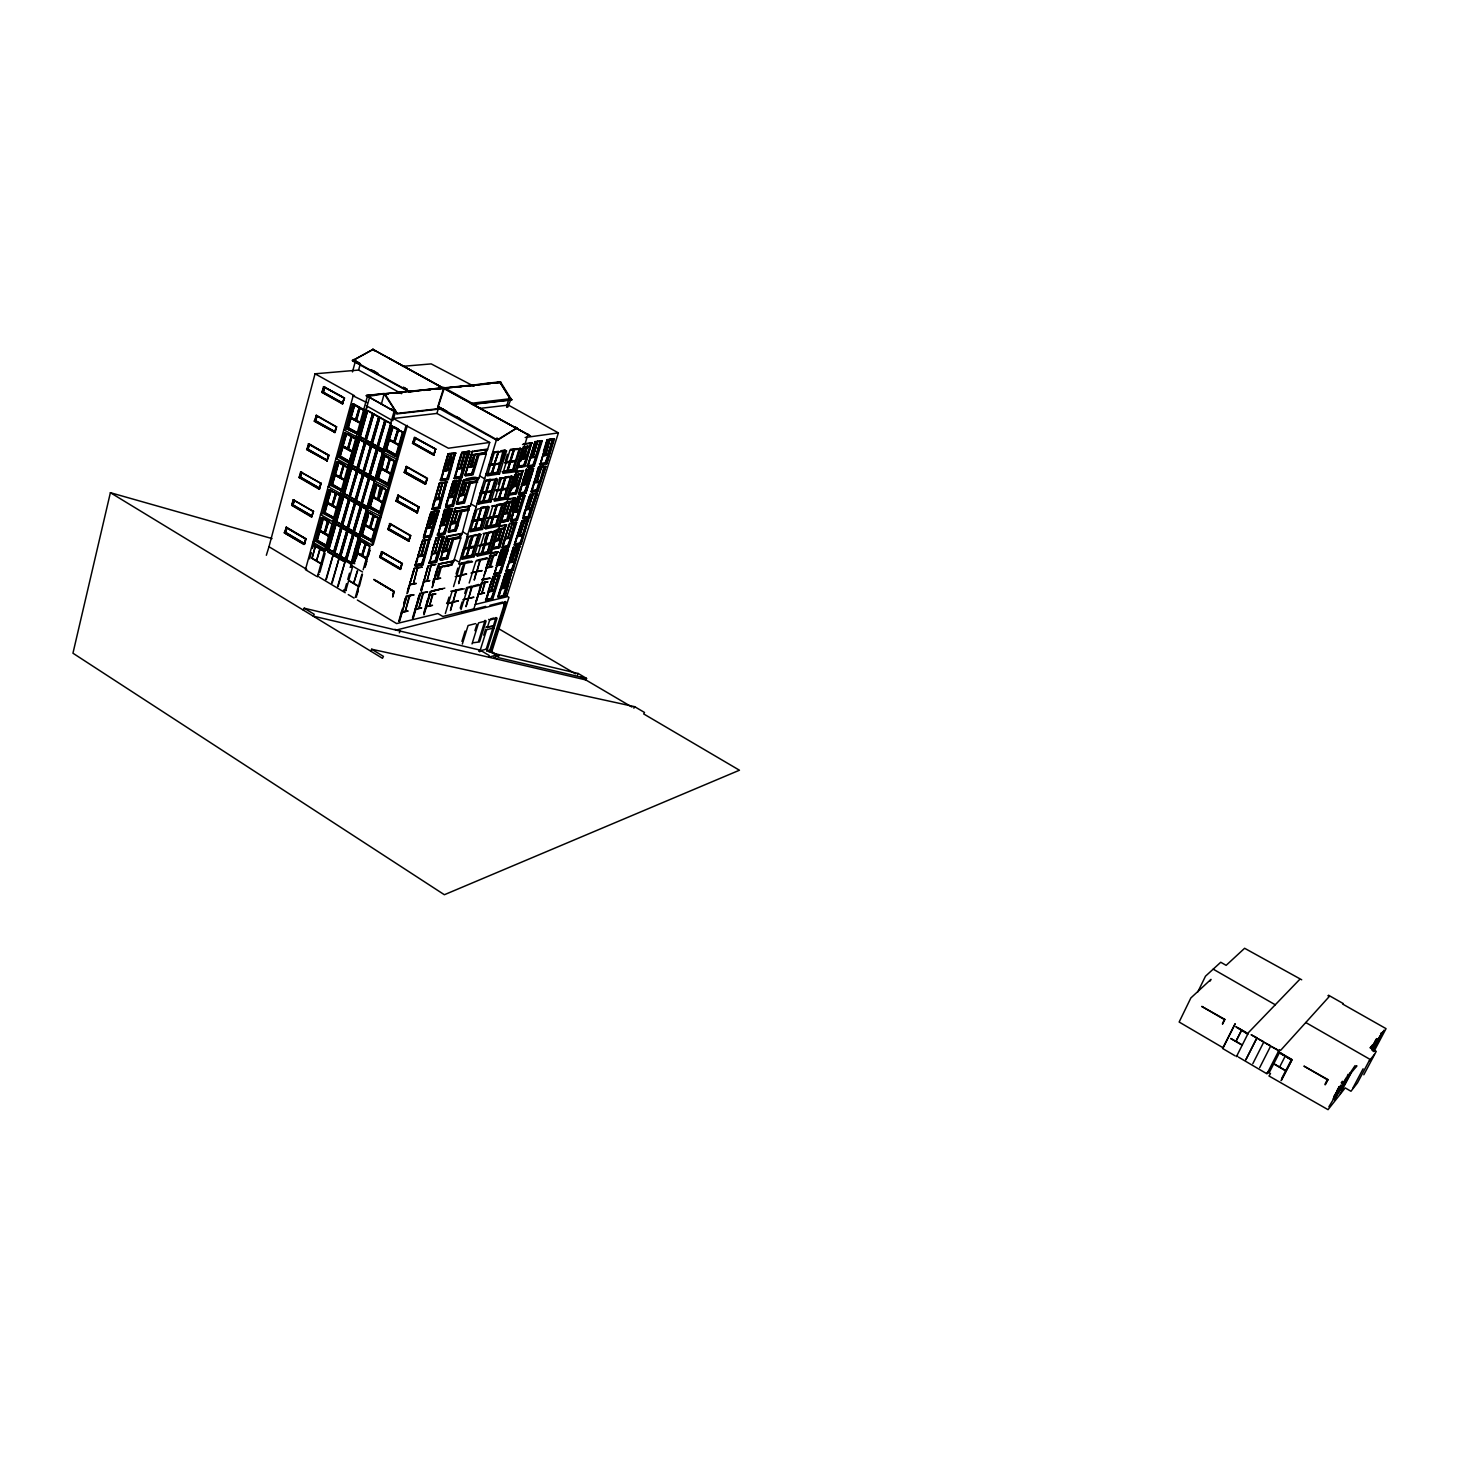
<?xml version="1.0" encoding="UTF-8"?>
<svg xmlns="http://www.w3.org/2000/svg" width="1459" height="1459" viewBox="0 0 1459 1459"><rect width="100%" height="100%" fill="white"/><g stroke="black" fill="none" stroke-linecap="round" stroke-linejoin="round"><path stroke-width="1.5" d="M352.421 360.72L372.993 349.449L352.421 360.72L407.791 391.194M353.735 360.026L355.449 360.975L352.476 371.917M374.489 350.817L372.774 349.339L530.62 436.059L372.793 349.339L374.708 350.397M517.051 428.107L515.301 427.14L516.869 427.998L498.467 439.141L496.917 438.284L459.348 562.299L454.296 559.381M437.572 407.608L497.172 440.436L498.467 439.141L496.917 438.284M497.172 440.436L498.467 439.141M516.869 427.998L498.431 439.67L496.881 438.812L498.431 439.67M272.049 538.59L110.392 492.686L72.95 653.213L444.375 894.732L739.439 770.224L643.711 713.943L644.477 712.448L634.665 706.685L371.662 649.237L370.714 651.133M266.34 555.277L268.985 546.742L306.755 569.393M268.985 546.742L315.053 373.796L358.604 370.075L401.553 393.711M284.286 532.809L286.42 527.21L306.062 538.845L303.91 544.481L284.286 532.809L304.548 544.353L305.569 540.523M313.101 512.966L311.424 516.942L291.672 505.343L293.168 499.78L313.521 511.379M319.01 489.112L321.199 483.385L319.01 489.112L299.131 477.567L300.627 471.95L321.126 483.513L300.627 471.95M306.664 449.5L327.345 460.898L306.664 449.5L308.852 443.737L328.895 455.208L327.856 459.001M314.287 421.14L335.096 432.484L314.287 421.14L316.475 415.323L336.591 426.885M323.15 392.161L342.719 403.103L323.15 392.161L324.482 387.219L344.452 398.106L342.3 403.815L321.983 392.453L323.533 386.653L342.683 396.903M284.943 532.699L286.42 527.21M291.672 505.343L293.824 499.671M299.131 477.567L301.284 471.859M307.32 449.408L308.852 443.737M314.943 421.067L316.475 415.323M321.983 392.453L324.19 386.599M285.763 527.319L305.606 539.028L304.329 543.733L285.435 532.499L286.693 527.811L305.989 538.955M292.821 505.033L294.481 500.218L292.821 505.033L312.226 516.139L293.204 504.96M300.28 477.257L301.958 472.406L300.28 477.257L319.831 488.327L300.663 477.202M307.813 449.19L327.108 460.26L307.813 449.19L309.126 444.357L328.822 455.354M315.436 420.83L317.15 415.888L315.436 420.83L334.877 431.846L336.208 426.922L315.819 415.396M285.435 532.499L287.076 527.739M308.214 449.153L309.509 444.302M323.533 392.124L324.865 387.182M311.424 516.942L313.594 511.27M326.688 460.989L328.895 455.208M334.458 432.557L336.664 426.739M342.3 403.815L344.543 397.942M311.843 516.194L313.138 511.452L293.168 499.78M319.43 488.382L320.743 483.567M327.108 460.26L328.439 455.409L308.196 443.828M342.719 403.103L344.069 398.143L323.533 386.653M336.154 428.527L335.26 431.791L315.837 420.794M358.604 370.075L360.373 363.674L355.467 360.975L354.154 361.668L355.467 360.428L353.735 359.479M315.053 373.796L354.482 395.717L353.151 395.863L305.423 569.648L316.275 576.159M309.655 558.87L311.387 552.56M312.536 548.347L314.269 542.037L312.937 542.292L351.929 564.669L350.616 564.925L394.131 411.237L367.449 396.173L317.369 576.797L318.682 576.542M317.205 531.404L318.956 525.039M324.226 505.817L327.783 492.923M330.135 484.297L331.941 477.786M333.126 473.446L334.913 466.935M337.303 458.235L339.108 451.652M349.23 414.83L350.981 408.465M314.925 540.87L321.308 517.69L322.64 517.471L316.256 540.632L314.925 540.87L325.576 547.18M339.327 502.188L334.585 519.24L322.548 513.185L328.986 489.768L339.29 494.765M348.336 469.707L342.354 491.245L330.226 485.209L336.737 461.536L347.607 467.737M338.014 456.922L344.579 432.995L345.929 432.831L339.345 456.74L338.014 456.922L348.883 463.141M345.856 428.326L352.513 404.143L353.862 403.997L364.859 410.143L358.148 434.344L345.856 428.326L358.148 434.344M322.548 513.185L323.88 512.966L330.318 489.549M330.226 485.209L331.576 485.008L338.069 461.336L345.309 465.476M347.206 428.18L353.862 403.997M315.418 545.976L312.171 557.812L315.418 545.976L320.323 548.548L316.621 560.457L319.886 548.62M317.004 540.213L327.126 545.867L317.004 540.213L319.557 530.967L329.698 536.602M319.74 530.328L323.023 518.364L327.947 520.936L324.646 532.9L319.74 530.328L324.646 532.9M324.627 512.528L334.804 518.164L324.627 512.528L327.199 503.191L337.412 508.808L327.199 503.191M327.381 502.553L331.138 490.388L327.381 502.553L332.324 505.106L335.661 493.014L330.701 490.461M342.154 490.242L332.324 484.57L334.932 475.123L345.199 480.722L334.932 475.123M335.114 474.467L338.889 462.193L343.449 464.801L340.075 477.02L335.114 474.467L340.075 477.02M350.014 461.938L340.111 456.284L342.737 446.746L353.078 452.326M342.92 446.089L346.75 433.688L351.327 436.277L347.917 448.642L342.92 446.089L346.312 433.742M347.971 427.706L358.367 433.287L347.971 427.706L350.634 418.058L361.048 423.621L350.634 418.058M350.817 417.402L354.683 404.873L359.297 407.462L355.85 419.937L350.817 417.402L355.85 419.937M317.442 540.122L319.977 530.894M320.159 530.255L323.442 518.292L327.947 520.936M325.047 512.456L327.618 503.118M332.324 484.57L335.351 475.05M335.534 474.412L338.889 462.193M340.111 456.284L343.157 446.691M348.409 427.669L351.054 418.022M351.236 417.347L354.683 404.873M324.208 532.973L327.527 521.009M331.886 505.179L335.661 493.014M339.655 477.093L343.449 464.801M347.497 448.697L351.327 436.277M355.431 419.991L359.297 407.462M324.956 533.392L328.676 521.374L324.956 533.392L329.88 535.982L325.375 533.319M332.634 505.616L336.409 493.452L332.634 505.616L337.594 508.17L333.053 505.543M344.962 480.139L340.403 477.512L343.777 465.293L347.26 466.971M352.841 451.725L348.245 449.117L351.655 436.77L356.689 439.305L344.579 432.995M356.178 420.411L361.23 422.964L356.178 420.411L359.643 407.918L364.695 410.471M340.403 477.512L344.196 465.239M348.245 449.117L352.093 436.715M356.616 420.356L360.063 407.882M325.904 549.241L331.813 527.939M334.166 519.404L340.512 496.151M341.935 491.409L347.971 469.652M357.71 434.6L364.276 410.508L352.513 404.143M319.886 572.238L325.083 553.472M326.907 546.924L332.178 527.957M333.345 523.745L333.965 521.483M349.576 465.257L350.215 462.941M350.817 460.77L357.51 436.679M326.232 550.152L369.711 396.812M327.163 549.988L367.321 405.365M328.585 549.295L336.044 524.164L340.95 527.046L333.947 552.086L328.585 549.295L333.947 552.086M336.281 521.592L343.813 496.206L348.756 499.069L341.68 524.383L336.281 521.592L341.68 524.383M344.069 493.598L351.674 467.938L356.653 470.783L349.503 496.388L344.069 493.598L349.503 496.388M351.929 465.312L359.625 439.378L364.622 442.205L357.4 468.084L351.929 465.312L357.4 468.084M359.881 436.697L367.65 410.508L372.683 413.316L365.388 439.469L359.881 436.697L365.388 439.469M329.077 549.204L336.044 524.164M336.774 521.501L343.813 496.206M344.561 493.525L351.674 467.938M352.421 465.239L359.625 439.378M360.373 436.642L367.65 410.508M325.813 579.588L333.217 554.712L326.305 579.497M333.454 552.177L340.95 527.046M341.187 524.474L348.756 499.069M349.011 496.461L356.653 470.783M356.908 468.157L364.622 442.205M364.896 439.524L372.683 413.316M334.476 552.779L341.971 527.647L346.895 530.511L339.856 555.587L334.476 552.779L339.856 555.587M342.227 525.076L349.795 499.671L354.738 502.534L347.643 527.866L342.227 525.076L347.643 527.866M350.051 497.063L357.692 471.385L350.051 497.063L355.485 499.853L362.671 474.248L359.352 472.333M357.947 468.74L365.68 442.807L370.695 445.633L363.437 471.531L357.947 468.74L363.437 471.531M365.935 440.126L373.741 413.9L378.811 416.727L371.461 442.898L365.935 440.126L371.461 442.898M334.968 552.687L341.971 527.647M342.719 524.985L349.795 499.671M358.44 468.667L365.68 442.807M366.446 440.053L373.741 413.9M331.667 583.108L339.126 558.213L332.178 582.998M339.363 555.678L346.895 530.511M347.133 527.957L354.738 502.534M354.993 499.926L362.671 474.248M362.944 471.604L370.695 445.633M370.969 442.952L378.811 416.727M340.385 556.28L347.917 531.131L352.841 534.012L345.783 559.089L340.385 556.28L345.783 559.089M355.285 503.209L360.738 505.999L353.096 531.441L348.172 528.559L355.285 503.209L359.078 505.051M356.032 500.528L363.729 474.832L368.726 477.695L361.504 503.319L356.032 500.528L361.504 503.319M371.261 446.308L376.787 449.08L368.981 475.05L363.984 472.187L371.261 446.308L375.109 448.132M372.027 443.554L379.869 417.31L384.939 420.156L377.553 446.326L372.027 443.554L377.553 446.326M340.877 556.189L347.917 531.131M348.172 528.559L355.777 503.136M356.525 500.455L363.729 474.832M363.984 472.187L371.753 446.235M372.519 443.5L379.869 417.31M337.558 586.627L345.035 561.715L338.05 586.536M345.291 559.18L352.841 534.012M353.096 531.441L360.245 506.091M361.011 503.41L368.726 477.695M368.981 475.05L376.294 449.153M377.06 446.399L384.939 420.156M346.312 559.8L353.88 534.614L358.823 537.514L351.71 562.609L346.312 559.8L352.33 563.338L353.662 563.065L360.245 539.812L358.932 540.067L352.33 563.338M370.021 512.838L379.158 518.146L365.79 511.379L367.103 511.161L360.209 535.544L372.428 541.672L354.136 532.043L361.777 506.601L366.756 509.483L360.172 532.736M367.03 506.893L380.471 513.568L362.051 504.012L369.273 478.37L389.371 488.291M390.465 478.588L388.586 485.154L370.039 475.652L377.845 449.682L382.878 452.527L376.167 476.291M396.812 456.43L378.118 447.001L385.997 420.739L391.085 423.584L383.662 449.773M346.804 559.691L353.88 534.614M354.136 532.043L361.777 506.601M362.051 504.012L369.765 478.297M370.039 475.652L377.845 449.682M378.118 447.001L385.997 420.739M374.179 483.294L367.522 506.802L362.543 503.92M351.309 566.894L349.996 567.168L352.385 567.533L345.856 590.548L344.543 590.822L343.467 590.184L344.78 589.91L346.567 583.636M347.753 579.442L349.522 573.168M359.151 539.173L359.808 536.912L320.542 514.626L321.874 514.407M395.462 461.099L383.243 454.187L376.221 479.044L377.534 478.844L384.355 454.825L383.024 455.007M361.522 535.289L368.197 511.781L366.884 512.018M357.327 553.198L354.282 562.572L357.327 553.198L367.212 559.016M357.09 552.651L360.92 540.559L365.498 543.24L362.069 555.259L357.09 552.651L362.069 555.259M374.106 534.869L372.081 540.578L362.16 534.778L364.823 525.404L375.182 531.112L364.823 525.404M365.005 524.748L368.452 512.62L373.468 515.209L370.021 527.356L365.005 524.748L370.021 527.356M380.124 512.474L370.13 506.692L372.811 497.209L383.243 502.917M377.626 499.215C382.988 465.476 383.571 510.03 373.012 496.552L376.477 484.297L379.997 485.993M378.173 478.315L388.659 483.987L378.173 478.315L380.908 468.722L391.413 474.394L380.908 468.722M381.091 468.065L385.03 455.609L389.699 458.235L386.161 470.637L381.091 468.065L386.161 470.637M389.079 439.907L399.237 445.615L396.465 455.317L386.325 449.609L389.079 439.907L399.657 445.56M394.368 441.822L389.261 439.25L392.818 426.703L397.942 429.293L393.948 441.876L397.942 429.293M357.51 552.56L360.92 540.559M362.16 534.778L365.242 525.331M365.425 524.675L368.872 512.547L373.468 515.209M370.13 506.692L373.23 497.154M373.012 496.552L376.896 484.224M378.592 478.242L381.328 468.667M381.51 467.992L385.03 455.609M386.325 449.609L389.498 439.852M393.237 426.666L389.261 439.25M356.142 558.633L357.966 552.25M366.483 522.213L368.325 515.756M373.869 496.206L376.969 485.3M381.109 470.71L382.842 464.582M357.181 571.053L353.789 582.943L357.601 570.961M361.65 555.332L365.498 543.24M369.601 527.428L373.048 515.282M385.741 470.71L389.699 458.235M366.975 558.469L362.397 555.77L365.826 543.769L369.291 545.465M370.349 527.866L374.233 515.647L378.848 518.328L375.364 530.474L370.349 527.866L375.364 530.474M378.392 499.653C390.903 470.309 370.385 501.586 383.024 502.334M386.507 471.148L391.596 473.737L386.507 471.148L390.045 458.728L395.152 461.318M398.289 429.767L403.012 432.393L399.419 444.959L394.714 442.314L398.289 429.767L403.432 432.356L399.839 444.904M362.397 555.77L366.245 543.678M370.768 527.793L374.233 515.647M386.927 471.075L390.465 458.673M398.708 429.712L394.714 442.314M361.887 574.226L355.303 597.278L356.598 596.986M363.163 569.739L369.82 546.45L357.838 539.429M371.115 541.909L377.845 518.364M379.158 513.787L385.96 489.987L373.814 483.02M403.76 432.119L402.447 432.283L395.498 456.612L378.611 446.928M358.367 588.561L356.689 595.819M362.47 574.208L359.498 585.989M364.659 566.548L366.793 559.107L356.908 553.289M367.54 556.463L369.838 548.456M372.081 540.578L374.233 533.064M374.945 530.547L378.428 518.401L373.814 515.72M380.653 510.577L382.823 502.972L372.811 497.209M383.608 500.273L385.942 492.084M388.24 484.06L390.447 476.382M391.176 473.792L394.732 461.372L390.045 458.728M357.2 593.977L358.257 590.311M365.078 566.457L366.665 560.876M367.96 556.39L369.674 550.371M384.027 500.218L385.778 494.072M392.781 469.597L394.55 463.397M365.078 567.35L366.902 561.004M368.106 556.773L369.911 550.426M376.714 526.699L378.538 520.279M359.808 536.912L358.476 537.167L371.881 545.009L406.058 425.554L448.405 448.223L489.695 442.46L487.561 449.536L472.643 451.652M407.371 425.408L373.194 544.754L371.881 545.009M401.845 565.326L400.167 569.393L379.65 557.338L381.911 551.611L402.447 563.648L381.273 551.721M387.747 529.307L409.031 541.18L387.747 529.307L390.009 523.526L410.69 535.508L409.578 539.301M395.9 500.966L398.198 495.148L419.025 507.057L417.347 512.802L395.9 500.966L417.347 512.802M404.161 472.333L406.477 466.442L427.451 478.297L425.134 484.206L404.161 472.333L425.754 484.114L426.83 480.066M435.347 451.032L433.633 455.19L412.514 443.372L414.83 437.426L435.986 449.226L414.21 437.518M379.65 557.338L381.911 551.611M388.368 529.198L390.009 523.526M396.538 500.875L398.198 495.148M404.8 472.242L406.477 466.442M412.514 443.372L414.83 437.426M380.781 556.991L400.532 568.591L380.781 556.991L382.149 552.195L402.319 563.721M388.86 528.96L390.629 524.055L388.86 528.96L409.14 540.45L389.243 528.888M397.03 500.638L417.456 512.073L397.03 500.638L398.435 495.75L418.897 507.167L397.559 495.239M405.292 472.005L407.097 466.989L405.292 472.005L425.864 483.367L405.675 471.932M413.645 443.044L433.98 454.424L413.645 443.044L415.085 438.047L435.84 449.354M381.164 556.919L382.532 552.122M397.413 500.565L398.818 495.677M414.028 442.989L415.468 437.992M406.058 425.554L393.365 418.496L436.934 413.426L438.812 406.952L444.612 410.143M373.905 579.387L393.675 591.624L392.672 597.041L394.295 591.479L375.747 580.481M400.167 569.393L401.827 563.776L400.532 568.591M408.411 541.307L410.69 535.508M416.727 512.911L419.025 507.057M433.633 455.19L435.347 449.317L433.98 454.424M393.784 591.624L392.781 596.293M408.757 540.523L410.18 535.672L389.371 523.635M417.073 512.127L418.514 507.24M425.481 483.44L426.94 478.479L405.839 466.533M403.669 603.917L405.365 598.154M407.572 590.676L408.794 586.554M412.441 574.244L414.155 568.408L422.326 567.132L416.234 567.879M415.213 564.888L421.523 563.557L424.569 555.587L422.107 563.904L415.213 564.888L417.055 558.615M419.572 550.098L421.323 544.207M426.776 525.751L430.296 513.823M432.575 506.109L434.472 499.707L440.782 498.631L438.849 507.458L432.539 508.571L435.056 500.036L441.384 498.96M435.22 497.154L439.378 483.093L442.351 482.619L438.192 498.996L434.636 499.16M444.375 466.205L447.968 454.023C460.497 448.57 434.527 494.802 450.94 453.603M398.745 621.315L402.465 608.713M403.724 604.5L405.584 598.208M407.517 591.624L414.429 568.262L406.897 593.74M415.14 565.873L422.745 540.122L415.14 565.873L423.037 564.761L429.967 538.718L422.362 564.359M424.113 535.544L430.514 513.842M432.484 507.203L439.67 482.911L446.892 481.744L439.797 508.352L431.882 509.227L439.797 508.352M440.399 480.43L447.621 479.281L455.5 452.782L448.314 479.683L440.399 480.43L448.26 453.822L453.676 453.038M399.401 620.64L401.809 612.47L408.119 610.993L401.243 612.142M401.973 611.959L406.514 596.567L414.082 594.853L408.009 595.691M407.553 593.083L409.997 584.822L416.307 583.436L411.511 584.019M414.739 568.755L409.56 583.947M415.779 565.217L417.639 558.961M430.66 539.101L423.055 540.614L417.839 555.988L421.377 555.733L425.444 539.702L420.794 555.387M426.776 528.067L431.463 512.182L439.068 510.778L431.372 536.711L423.457 537.714L431.372 536.711M435.22 499.489L439.98 483.421L447.585 482.127M441.056 479.792L443.609 471.166L449.919 470.181L447.366 478.789L440.454 479.446L447.366 478.789M399.419 621.716L406.86 596.494M424.15 538.097L431.153 511.671M432.557 509.629L439.67 482.911M441.074 480.832L448.26 453.822M429.147 527.173C436.46 490.917 437.098 527.465 426.192 527.739M442.351 482.619L438.192 498.996M421.195 555.314L425.827 539.629L421.779 555.642L424.733 555.04L429.384 539.392L423.055 540.614M429.548 527.1L434.235 511.252L429.548 527.1L433.086 526.881L437.189 510.723L432.502 526.553M437.992 498.595L442.734 482.546L437.992 498.595L441.53 498.413L445.688 482.072L440.946 498.084M451.323 453.548L447.129 470.09L451.323 453.548L454.88 453.457L450.083 469.634L443.609 471.166M409.87 595.801L405.328 611.157L409.304 595.473L412.824 595.144M424.15 554.712L428.8 539.046M433.086 526.881L426.028 528.267L423.529 536.711L429.84 535.489L432.338 527.082L430.423 535.836L424.113 537.058L426.612 528.614L432.922 527.428M431.955 508.243L438.265 507.13L440.782 498.631M446.782 478.443L449.919 470.181M446.527 469.762L449.481 469.306L454.296 453.129M430.697 536.31L439.068 510.778M439.104 507.951L446.892 481.744M418.988 595.454L415.669 608.877L420.21 593.612L427.669 591.935L421.687 592.755M432.703 549.459L436.186 537.769L444.247 536.62L436.624 562.062L428.855 563.174L436.624 562.062M437.846 535.617L444.886 509.392L437.846 535.617L444.959 534.231L452.655 508.516L445.177 509.902L440.472 525.659L441.658 519.422M442.825 515.483L444.594 509.574L451.378 508.79L446.691 524.492L439.743 525.86L446.527 525.039L444.028 533.374L437.244 534.231M445.652 505.999L451.871 504.905L454.387 496.479L452.454 505.233L445.652 505.999L448.187 497.537L455.135 496.261L459.293 480.066L454.551 495.932L451.652 496.425L456.393 480.522L451.652 496.425M448.934 495.002L452.491 483.057M457.488 466.333L461.08 454.241M412.459 618.16L419.918 593.156M427.523 567.642L421.268 591.205L428.144 565.527M431.39 554.657L436.46 537.623L429.511 563.557M445.597 506.984L453.384 480.868L445.597 506.984L453.384 506.109L461.172 480.12L455.153 480.595M454.716 476.4L461.372 454.059M413.098 617.504L415.505 609.388L421.724 607.929L414.94 609.06M423.858 581.43L428.454 566.019L435.913 564.414L431.7 564.779M438.174 552.961L431.955 554.238L429.493 562.517L435.694 561.204L437.591 552.633L435.129 560.876L428.91 562.171M431.536 553.362L436.77 538.116M437.828 534.578L440.326 526.207M446.253 506.328L448.77 497.866L454.971 496.808M448.934 497.318L453.676 481.397L461.172 480.12M461.901 477.677L454.114 478.424L461.901 477.677L469.78 451.396L462.284 452.564L457.469 468.667L460.387 468.23L465.202 452.144M413.116 618.543L420.575 593.539M454.789 478.807L461.974 452.035M442.807 524.784C450.156 488.874 450.703 525.003 439.888 525.331M451.269 496.498C458.673 460.15 459.202 496.771 448.351 496.99M456.886 468.339L459.804 467.901L464.6 451.816L465.585 452.089L460.77 468.175L464.983 451.761M422.946 592.518L418.97 608.093L423.511 592.865M431.171 564.98L427.14 580.7L431.171 564.98L434.654 564.706M434.837 552.687L439.487 537.131L434.837 552.687L438.32 552.432L442.387 536.565L437.755 552.104M443.189 524.711C459.53 484.753 435.384 530.93 446.691 524.492M439.305 533.848L443.445 533.046L446.527 525.039M446.107 524.164L450.795 508.462M454.168 477.44L460.369 476.455L462.922 467.938L460.971 476.783L454.752 477.786L457.305 469.214L463.524 468.266M460.187 467.847L463.087 467.391L467.901 451.342L463.688 467.719L460.77 468.175M435.949 561.679L444.247 536.62M437.171 535.234L444.284 533.848L452.655 508.516M452.709 505.726L460.479 479.737M461.208 477.294L469.78 451.396M381.401 404.052L384.246 393.474L366.318 395.553L374.689 395.462M427.268 600.543L426.192 606.36L429.493 595.381L432.521 594.688L428.91 595.053M432.612 582.743L433.651 579.259L440.709 578.165L434.235 579.588L432.648 584.822M436.022 571.363L434.381 579.095L437.7 568.007L440.162 567.022M442.642 549.313L444.867 541.854M469.196 510.158L461.956 511.471L456.065 530.967L448.077 531.988L455.409 530.584L461.281 511.088L468.54 509.775L462.047 533.812L447.129 536.638L446.18 539.812L446.545 536.292L447.457 536.657L440.399 560.165L447.731 558.633L453.548 539.338L460.807 537.897L453.713 561.314L438.229 564.013M450.43 523.325L453.457 522.76L457.433 511.781L454.041 523.088L451.013 523.672L452.126 517.671M460.588 489.44L462.321 483.713L465.932 483.549C465.093 496.899 453.676 502.024 462.904 484.041M467.409 466.698L471.038 466.57L474.503 455.007L471.476 455.463L468.011 467.026L470.892 455.135L485.318 452.947L486.303 449.682L484.735 452.618L471.64 454.934M423.967 612.361L430.241 591.442L442.734 588.597M437.828 566.128L432.156 587.649L439.141 564.396M441.658 553.362L446.782 536.274M448.715 529.836L455.208 508.243L470.455 506.018L477.02 481.744L469.762 482.929L463.834 502.626L456.503 503.92L463.707 479.902L478.971 477.932L486.285 453.767L478.351 454.46L472.333 474.357L465.02 475.525L472.297 451.25L465.02 475.525M423.967 613.765L426.046 606.853L432.521 605.321L425.481 606.525M440.381 559.071L442.496 552.031L448.971 550.7L446.855 557.721L439.797 558.742L446.855 557.721M442.642 551.52L446.016 540.322L449.044 539.721L445.67 550.9L442.077 551.192L445.67 550.9M450.849 524.182L448.715 531.295L455.19 530.055C467.208 515.465 437.554 527.666 457.342 522.96M451.013 523.672L454.406 512.328L457.433 511.781M454.57 511.817L455.536 508.607L470.455 506.018M457.141 503.227L459.311 496.024L465.786 494.911L463.634 502.078L456.558 502.899L463.634 502.078M464.035 480.285L463.068 483.531L476.746 481.306C484.151 469.907 441.658 487.671 477.713 478.078M471.549 473.482L474.321 466.57L472.151 473.81L465.074 474.503L467.299 469.379M423.985 614.841L430.897 591.843M448.752 532.371L455.208 508.243M456.503 503.92L464.381 480.285M445.104 550.572L449.044 539.721M461.901 494.656L465.932 483.549M470.455 466.242L474.503 455.007M445.542 550.481L448.898 539.301L452.491 539.028L449.135 550.207L445.542 550.481L449.135 550.207M453.895 522.687L457.287 511.379L460.898 511.161L457.488 522.45L453.895 522.687L457.488 522.45M474.941 454.953C469.597 482.528 468.594 452.6 477.95 454.515L474.485 466.041L467.263 467.227M441.165 567.259C434.873 593.631 436.825 565.253 443.609 566.274M446.107 550.809L449.481 539.629M454.478 523.015L457.871 511.708M466.369 483.476C461.062 510.723 460.059 481.233 469.379 482.984L465.95 494.4L459.311 496.024M446.29 557.393L448.971 550.7M448.551 549.861L452.491 539.028M448.132 530.967L454.624 529.726L456.758 522.632M456.904 522.121L460.898 511.161M463.05 501.75L465.786 494.911M470.874 466.169L473.901 465.713L477.95 454.515M447.074 558.232L452.874 538.955L460.807 537.897M457.178 504.303L464.509 503.008L470.436 483.312L477.695 482.108M465.695 475.908L473.026 474.74L479.026 454.825L486.285 453.767M452.491 561.46L438.812 564.359L437.864 567.496L450.977 564.25L452.491 561.46L451.542 564.578L437.7 568.007M445.597 539.483L459.275 536.784L460.807 533.958L459.859 537.113L445.433 539.976M453.986 511.489L467.664 509.027L469.214 506.164L468.248 509.355L453.822 512M462.485 483.203L476.163 480.978L477.129 477.75M451.834 564.98L444.576 566.53L451.834 564.98L453.713 561.314M460.132 537.532L462.047 533.812M468.54 509.775L469.78 505.635M477.02 481.744L478.971 477.932M485.592 453.384L487.561 449.536M507.185 404.453L509.082 398.271M506.601 407.28L507.221 405.219M447.238 602.95L449.025 597.132M456.065 573.952L457.852 568.062M461.646 555.624L463.579 549.259M473.391 516.942L475.233 510.924M479.792 495.896L477.822 502.407L483.348 501.422L485.993 492.759L479.975 493.452M482.51 486.959L480.668 493.033L486.194 492.084L489.896 479.956L486.212 480.558M491.118 458.673L492.978 452.509L498.504 451.706L494.765 463.962L489.239 464.819M507.75 407.152L511.179 398.617L511.653 399.912L472.26 404.38L471.549 403.268L472.497 404.161L511.872 399.693M445.342 613.528L451.998 591.643L464.272 588.798M453.548 586.573L460.278 564.451L472.552 561.806L471.111 560.986M480.905 534.541L468.631 536.967L461.828 559.344L474.102 556.736L480.905 534.541L479.446 533.702M478.68 503.975L485.628 481.142L497.902 479.117L490.935 501.787L478.68 503.975L477.202 503.154L489.476 500.966L490.935 501.787M462.357 557.083L466.059 556.298L469.105 548.11L466.533 556.572L460.989 557.739M465.147 547.927L468.831 547.18L472.935 535.581L469.306 547.453L463.78 548.584M470.728 529.581L474.412 528.869L477.512 520.589L474.886 529.143L471.202 529.854M471.695 520.681L477.221 519.641L481.361 507.914L477.695 519.915L472.169 520.954M479.19 501.805L482.874 501.148L485.5 492.504M480.175 492.759L485.701 491.811L489.403 479.683L493.926 479.3M485.883 474.011L491.409 473.117L494.565 464.655L491.902 473.391L486.376 474.284M490.607 464.254L494.291 463.688L498.504 451.706M456.229 589.655L453.147 601.564L456.703 589.928L462.175 588.67M466.479 556.207L469.068 547.745L474.485 546.633L472.388 555.35L466.479 556.207L472.388 555.35M478.789 534.413L475.178 546.25C463.98 553.691 470.29 532.462 476.965 534.778M474.85 528.796L477.458 520.225L482.893 519.203L480.759 528.012L474.85 528.796L480.759 528.012M481.269 507.568L487.233 506.857L483.567 518.802L478.078 519.842L481.269 507.568L484.917 506.911M483.312 501.075L485.938 492.431L491.373 491.501L489.203 500.382L483.312 501.075L489.203 500.382M495.75 479.008L492.048 491.081L486.577 492.03L489.786 479.628M491.847 473.063L494.51 464.309L499.945 463.47L497.756 472.461L491.847 473.063L497.756 472.461M498.394 451.378L494.656 463.634C507.002 467.701 506.182 432.666 500.145 462.795M464.965 562.864C458.181 591.77 459.84 558.104 469.962 561.405M466.953 556.481L469.543 548.019L474.959 546.906M469.689 547.362L473.3 535.508M475.324 529.07L477.932 520.498L483.367 519.477M478.078 519.842L481.744 507.841M483.786 501.349L486.431 492.686L491.847 491.756M486.577 492.03L490.26 479.902M492.34 473.318L495.002 464.582L500.419 463.743M494.291 463.688L498.887 451.652M471.914 555.077L474.485 546.633M469.214 547.089L474.704 545.976L478.315 534.14M480.266 527.739L482.893 519.203M477.604 519.568L483.093 518.529L486.741 506.583M488.729 500.109L491.373 491.501M486.084 491.756L491.574 490.808L495.276 478.734M497.264 472.187L499.945 463.47M462.43 558.067L472.661 555.897L478.844 535.727M470.783 530.565L481.032 528.577L487.89 506.145M489.476 500.966L496.425 478.297M485.756 475.032L498.03 473.063L505.033 450.156L506.528 450.959L499.507 473.883L487.233 475.853L494.254 452.764L506.528 450.959M482.473 529.416L489.349 506.984L477.093 509.209L470.199 531.806L482.473 529.416L481.032 528.577M460.223 608.111L462.12 601.929M464.728 593.448L466.497 587.667L471.458 586.153M487.032 520.79L485.063 527.173L490.425 526.134L493.033 517.653L487.197 518.401M498.212 484.315L500.072 478.297L503.683 477.695M505.58 460.369L507.44 454.278M460.989 609.716L467.646 588.013L479.683 585.241L478.26 584.402M469.178 583.016L475.926 561.095L487.944 558.505L486.504 557.685M477.476 556.025L484.279 533.866L496.297 531.477L489.494 553.472L477.476 556.025L476.035 555.186L488.072 552.651L489.494 553.472M485.847 528.76L492.723 506.364L504.741 504.176L497.866 526.407L485.847 528.76L484.388 527.921L496.425 525.587L497.866 526.407M501.258 478.57L494.309 501.185L506.328 499.051L513.276 476.582L501.258 478.57L499.78 477.75M481.579 553.034L484.169 544.645L482.054 553.308L476.236 554.165L482.054 553.308M480.832 544.718L484.443 543.97L488.528 532.48L484.899 544.243L479.482 545.356M486.376 526.553L489.95 525.86L492.558 517.38M487.415 517.726L492.832 516.705L496.479 504.814M493.051 499.343L498.394 498.394L501.513 490.096L498.887 498.668L493.525 499.616M495.896 490.078L501.312 489.148L504.996 477.129M503.373 471.221L506.948 470.637L510.085 462.248L507.422 470.91L502.078 471.768M506.273 461.846L509.884 461.299L513.604 449.153L519.842 448.588L516.103 460.679L510.249 461.245L513.987 449.098L517.562 448.588M471.239 587.977L468.74 597.843L472.297 586.336L477.202 584.822M480.084 559.235L476.965 571.144L480.558 559.508M482.017 552.943L484.589 544.554L489.987 543.459L487.871 552.086L482.017 552.943L487.871 552.086M484.807 543.897L490.188 542.803L493.799 531.076L490.662 543.058C479.628 550.39 485.938 529.435 492.485 531.696M490.37 525.769L492.978 517.307L498.376 516.285L496.224 525.003L490.37 525.769L496.224 525.003M496.862 504.759L502.698 504.048L499.051 515.884L493.671 516.905L496.862 504.759L500.437 504.103M498.832 498.321L501.458 489.75L506.838 488.838L504.686 497.628L498.832 498.321L504.686 497.628M505.379 477.075L511.234 476.455L507.531 488.418L502.151 489.349L505.379 477.075L508.954 476.491M507.367 470.582L510.03 461.919L515.41 461.099L513.221 469.98L507.367 470.582L513.221 469.98M487.89 518L493.306 516.978L496.954 505.088M496.37 490.333L501.787 489.422L505.489 477.403M504.942 462.394L510.358 461.555L514.097 449.427L510.486 449.956M482.491 553.216L485.063 544.827L490.443 543.715M485.282 544.171L488.893 532.407M490.844 526.042L493.452 517.58L498.85 516.559M493.671 516.905L497.337 505.015M499.306 498.595L501.932 490.023L507.331 489.093M502.151 489.349L505.854 477.348M507.841 470.838L510.504 462.193L515.884 461.354M510.723 461.5L514.462 449.372M487.397 551.812L489.987 543.459M495.768 524.729L498.376 516.285M493.197 516.632L498.577 515.629L502.224 503.774M504.212 497.373L506.838 488.838M501.677 489.075L507.057 488.163L510.741 476.199M512.747 469.725L515.41 461.099M510.249 461.245L515.629 460.406L519.349 448.314M488.072 552.651L494.856 530.657L496.297 531.477M496.425 525.587L503.3 503.373M494.856 500.018L504.887 498.23L511.817 475.78M503.391 472.205L513.422 470.6L520.425 447.895M461.919 641.376L465.111 631.072M462.339 644.076L468.084 625.528L475.579 623.613M479.427 589.363L481.397 582.98M486.285 567.186L488.947 558.578M492.285 547.8L494.4 540.979L500.455 539.739L498.905 546.851L492.285 547.8L498.905 546.851M495.239 538.298L497.245 531.787M513.057 480.686L514.772 475.142L521.538 473.974L522.523 470.838L502.863 473.336L509.884 450.466L521.903 448.715L514.881 471.403L513.422 470.6M517.544 466.223L523.599 465.275L526.352 458.564L524.164 465.585L517.544 466.223L519.167 460.935M521.611 453.074L523.343 447.475L530.109 446.399L531.094 443.226L529.544 446.089L523.088 447.019M528.067 434.125L473.883 608.877L442.861 616.482L437.901 613.546L396.629 623.577L357.364 600.032M476.455 601.108L478.516 594.433L484.57 592.992L477.968 594.105M479.336 591.807L481.962 583.308L484.242 582.323M485.136 573.059L486.175 569.685M486.85 567.515L490.188 556.754L492.449 555.824M492.85 548.11L494.966 541.289L501.021 540.049M494.565 540.468L497.811 532.116M503.319 514.316L501.185 521.21L507.24 520.042C519.076 506.072 490.498 517.562 509.373 513.167M503.483 513.805L506.875 502.844L509.702 502.334L506.309 513.276L502.917 513.495L506.309 513.276M510.139 492.267L511.762 487.051L517.817 486.011L515.665 492.96L509.61 494.017M518.109 466.533L520.298 459.494L526.352 458.564M526.754 447.366L523.927 447.785C511.726 488.564 537.35 419.481 522.705 458.235M492.321 548.766L498.121 530.018M506.747 499.051L515.264 498.011L508.151 520.918L501.294 522.231L506.51 502.899M509.063 494.674L515.665 475.889L514.772 475.142M517.562 467.19L523.562 447.84M505.744 512.966L509.702 502.334M514.188 485.738C529.052 446.418 502.954 516.76 515.355 475.452L518.182 474.996M497.793 539.812L501.148 528.979L504.54 528.742L501.185 539.556L497.793 539.812L501.185 539.556M506.145 512.875L509.538 501.932L512.93 501.75L509.538 512.674L506.145 512.875L509.538 512.674M518.583 474.923C513.203 501.203 512.51 472.917 521.41 474.467L517.981 485.5L511.762 487.051M527.155 447.311C521.72 473.92 521.027 445.214 529.964 446.892L526.498 458.053L519.714 459.184M497.957 540.213C503.373 514.626 501.805 540.815 495.13 540.797M493.416 556.061C487.051 581.576 489.257 554.274 495.677 555.149M498.358 540.14L501.714 529.307M506.711 513.203L510.103 502.261M489.367 556.043L495.823 554.675L497.318 551.94L496.37 554.985L490.188 556.754M498.358 546.541L500.455 539.739M500.619 539.246L504.54 528.742M497.665 529.216L504.121 527.939L505.635 525.185L504.686 528.267L496.078 529.964M500.619 520.881L506.674 519.732L508.808 512.857M508.972 512.364L512.93 501.75M506.054 502.097L512.492 500.948L514.024 498.157L513.076 501.258L504.467 502.808M509.045 493.689L515.082 492.631L517.817 486.011M514.589 485.665L517.398 485.19L521.41 474.467M514.535 474.704L520.972 473.664L521.939 470.527M523.106 458.181L525.933 457.743L529.964 446.892M494.036 548.42L499.16 547.344L506.2 524.675L499.817 547.709L492.96 549.149M507.495 520.535L514.608 497.647M510.778 494.364L515.902 493.47L523.106 470.327L516.559 493.835L509.72 495.039M520.991 466.643L524.401 466.114L531.678 442.734L525.076 466.479L518.237 467.555M474.923 630.653L476.892 624.324M489.458 587.102L491.391 580.828M496.99 562.882L500.273 552.341M502.589 544.9L504.431 538.955L510.65 538.116L508.17 546.013L502.534 547.198L504.996 539.283M510.285 520.152L515.939 519.057L518.985 511.398L516.504 519.386L510.285 520.152L512.164 514.152M518.2 496.881C510.468 533.921 509.866 491.045 525.112 495.604L517.416 520.206L510.96 521.447L518 496.388L525.112 495.604M518.693 493.142L524.346 492.157L527.428 484.406L524.912 492.467L518.693 493.142L520.589 487.087M519.368 494.437L526.48 469.123L519.368 494.437L525.824 493.306L533.593 468.448L526.681 469.634L521.939 484.862L523.398 478.005M472.023 643.93L478.588 622.847L486.139 620.914L479.573 641.905L472.862 642.799M485.592 600.47L493.033 576.524L486.23 600.834L492.686 599.266L500.145 575.411L492.704 576.652L500.145 575.411M493.744 574.281L500.2 572.803L508.389 549.076L500.856 573.186L494.382 574.645L500.638 552.104M502.607 545.775L508.954 525.404M527.21 466.789L535.052 441.566L527.866 467.154L534.322 466.114L542.183 441.001L534.687 441.767L542.183 441.001M486.741 597.916L488.546 592.08L494.2 590.749L491.792 598.482L485.573 599.521L491.792 598.482M488.145 591.26L493.251 576.98M499.379 572.074L502.388 564.578L499.945 572.384L494.291 573.661L496.115 567.788M496.881 565.308L500.82 552.669M504.595 538.444L509.793 523.854L516.705 522.486L509.1 546.833L501.969 547.818L509.1 546.833M510.851 520.48L513.349 512.474L518.985 511.398M519.258 493.47L521.155 487.397M527.757 466.169L530.31 457.998L535.945 457.123L533.41 465.275L527.191 465.859L533.41 465.275M535.271 442.095L530.474 457.469L533.119 457.068L537.331 441.384L532.553 456.758L529.891 457.159M494.382 574.645L501.276 550.079L505.58 549.168M502.626 548.183L509.592 523.362L516.705 522.486M510.96 521.447L518 496.388M498.978 564.414C506.328 531.076 506.419 564.086 496.334 564.998M512.948 511.635L515.592 511.142L520.279 496.096L516.158 511.452M524.036 484.078C531.605 449.609 531.623 483.914 521.374 484.534M491.154 590.548L495.713 575.977L491.154 590.548L494.364 590.257L498.358 575.375L493.799 589.928M499.343 564.341L503.939 549.605L499.89 564.651L502.534 564.068L507.13 549.35M512.456 523.343L507.805 538.225L512.237 522.942M529.125 468.831L524.948 484.333L529.125 468.831L532.334 468.722L527.593 483.896L521.21 485.063M532.9 456.703L537.696 441.347L532.9 456.703L536.11 456.612L540.322 440.965L535.544 456.302M491.227 598.172L494.2 590.749M501.987 563.758L506.583 549.04M501.969 546.888L507.623 545.702L510.65 538.116M507.604 537.842L510.249 537.295L514.881 522.431L510.796 537.623L505.161 538.772M515.592 511.142L516.504 511.379L520.626 496.024L515.939 511.069L518.583 510.577L523.27 495.568L519.149 510.887L513.349 512.474M524.383 484.023L527.027 483.567L531.751 468.412M532.827 464.965L535.945 457.123M478.534 641.285L485.099 620.294M492.048 598.901L499.507 575.047M508.443 546.45L516.048 522.103M512.456 520.662L516.76 519.823L524.456 495.239M533.593 468.448L525.824 493.306M533.666 465.749L541.508 440.636M490.698 652.246L506.492 602.202L396.264 630.069L394.933 629.267M483.713 635.176L485.592 629.157M479.719 651.845L486.631 629.777L494.163 627.808L486.759 651.316L489.732 650.495L498.668 655.802L498.103 657.59L586.554 678.417L585.807 679.912L313.247 616.154L314.196 614.275L304.202 608.202L303.271 610.081M487.27 627.808L489.713 620.002L497.081 618.124L494.619 625.893L486.23 627.188L494.619 625.893M511.197 572.73L506.638 587.193L500.382 588.688L497.957 596.384C507.531 600.397 508.607 575.302 503.519 595.053M501.185 586.117L505.069 573.679C512.419 568.809 505.507 590.421 500.528 588.196M506.711 568.445L507.933 564.56M510.012 557.922L513.294 547.453L519.422 546.596L514.826 561.204L508.699 562.116M514.334 544.134L519.896 542.967L522.924 535.453L520.462 543.295L514.899 544.462L516.194 538.243M523.27 515.629L525.149 509.665L531.423 508.425L536.11 493.525L530.857 508.115L528.267 508.607L532.954 493.671M525.969 507.021L529.325 496.334M536.438 473.628L538.48 467.154L541.654 467.044L536.912 482.145L533.739 482.272M543.459 451.287L547.034 439.834L554.42 439.086L546.578 463.998L540.231 465.02L547.417 439.633L554.42 439.086M509.665 572.585L505.416 573.551L497.975 597.315L504.978 596.147L511.781 572.092L504.978 596.147M506.127 571.326L513.641 547.307L506.127 571.326L513.13 570.25L520.006 545.958L512.492 569.885M514.352 545.064L521.957 520.808L514.352 545.064L521.355 544.098L528.322 519.568L520.717 543.733M523.307 516.486L529.726 496.06M531.733 489.659L538.845 466.971L543.076 466.278M506.492 587.685L500.929 588.998L498.504 596.713L504.066 595.363M501.075 588.506L505.635 574.007L512.419 572.475M506.656 570.724L509.1 562.937L514.662 561.697L512.218 569.466L506.109 570.396L512.218 569.466M509.264 562.426L513.86 547.782L520.662 546.323M514.899 544.462L516.741 538.553M528.96 519.933L522.158 521.282C507.805 567.624 536.091 489.531 519.568 535.234M525.86 509.465L530.565 494.51L537.368 493.251L529.672 517.671L522.669 518.529L529.672 517.671M534.14 483.093L531.623 491.118L537.186 490.151L539.702 482.145L533.575 482.783L539.702 482.145M534.979 480.43L539.046 467.464L545.848 466.315L538.079 490.972L531.076 491.738L538.079 490.972M540.76 462.011L542.657 455.938L548.219 455.08L545.666 463.16L539.556 463.725L545.666 463.16M543.423 453.512L547.617 440.144M498.613 597.698L505.416 573.551M523.325 518.893L530.365 494.017M531.733 492.084L538.845 466.971M540.231 465.02L547.417 439.633M503.136 587.576L507.696 573.095M541.088 466.734L536.912 482.145M542.821 455.409L544.864 454.697L549.642 439.469L545.429 455.007M503.483 587.485C519.003 550.608 496.352 593.466 506.638 587.193M511.653 561.46C527.337 524.237 504.504 567.332 514.826 561.204M519.915 535.161L524.565 520.389L519.915 535.161L523.088 534.942L527.155 519.878L522.523 534.632M541.435 466.679L536.693 481.762L539.848 481.634C549.715 458.308 539.283 463.506 537.259 482.072M549.988 439.414L545.21 454.661L548.365 454.57L552.596 439.05L549.988 439.414L545.775 454.971L544.864 454.697M533.52 493.981L528.267 508.607M478.68 651.225L486.212 649.164L493.124 627.206L494.163 627.808M493.58 625.273L496.024 617.504M506.091 586.883L510.632 572.42M511.671 569.138L514.662 561.697M514.261 560.894L518.857 546.286M522.65 517.617L528.213 516.541L530.711 508.626L528.778 516.851L523.216 517.927L525.714 509.975L531.258 508.936M531.058 490.808L536.62 489.841L539.137 481.835M544.025 466.26L539.848 481.634M545.101 462.85L548.219 455.08M547.8 454.26L552.596 439.05M529.033 517.307L537.368 493.251M537.441 490.607L545.848 466.315M553.763 438.721L546.578 463.998M489.166 652.282L505.233 601.455L503.756 606.16L505.015 606.908M479.701 408.429L508.37 405.091L558.378 432.885L506.692 596.822L475.251 604.464M490.315 651.589L505.543 603.315M491.647 652.082L508.936 597.333L505.015 595.053M486.212 649.164L496.206 655.109L495.713 656.623L498.668 655.802M444.448 387.693L442.46 387.857L444.448 387.693L438.229 406.569L438.995 409.085L437.7 407.079L443.828 387.474L409.158 391.96M1197.821 991.919L1205.481 976.199L1220.745 962.247L1226.144 965.347L1244.618 948.277L1301.702 979.791M1210.149 981.032L1210.97 979.372L1190.854 997.956L1179.146 1022.029L1223.153 1047.836L1235.189 1023.707L1222.551 1048.456L1235.189 1055.878M1222.46 1023.489L1224.52 1019.349M1241.39 1030.51L1236.156 1040.942L1241.573 1030.309L1236.375 1027.282M399.347 632.823L400.222 631.09M1269.221 1072.62L1267.397 1072.529L1269.221 1072.62L1279.598 1052.358L1292.163 1059.672L1281.166 1080.608L1291.616 1060.31L1278.321 1051.611M1269.512 1075.319L1270.497 1073.368M577.417 674.97L578.183 673.493L586.554 678.417M633.881 708.18L634.665 706.685M1325.283 1083.654L1327.471 1079.496M1337.119 1090.511L1339.161 1086.645M1334.183 1096.749L1339.49 1086.663L1334.365 1096.493M1340.857 1085.113L1334.073 1096.293M1337.775 1093.648L1334.292 1098.627M1338.724 1091.733L1340.839 1087.721M1342.955 1083.727L1346.055 1077.982M1340.329 1089.691L1346.402 1078.183M1341.368 1089.49L1350.14 1072.912M388.532 357.947L443.317 388.295M1344.76 1084.092L1349.867 1074.444L1347.095 1076.505M1340.183 1093.612L1350.906 1073.35M1371.807 1047.617L1375.709 1040.231M1375.18 1041.945L1372.098 1047.726L1376.548 1038.571M1372.445 1047.981L1377.332 1038.753M1371.825 1050.079L1379.594 1037.094M1373.211 1048.839L1380.342 1035.416M1352.858 1088.122L1363.107 1068.79M1382.475 1032.261L1375.016 1044.753M1372.937 1051.173L1383.971 1030.218M1373.867 1051.592L1386.05 1028.65L1342.699 1004.084M1363.8 1074.791L1376.238 1051.374L1370.548 1048.127M1369.509 1060.657L1374.414 1054.401M1333.107 1098.901L1335.058 1095.217M1338.724 1091.861L1340.62 1088.25M1343.101 1086.335L1345.125 1082.578M1350.122 1073.04L1355.083 1065.617M1370.22 1047.854L1372.864 1044.516M1344.304 1081.374L1328.857 1106.816M1371.077 1048L1375.326 1042.674L1370.329 1047.58M1341.204 1082.797L1342.408 1081.265M1380.615 1033.428L1382.33 1032.443L1381.254 1033.793M1341.879 1083.18L1343.082 1081.648M1347.423 1076.268L1347.952 1074.389M1349.21 1074.061L1351.107 1072.876M1353.733 1068.389L1356.888 1065.836L1346.894 1078.165L1334.493 1099.739M1281.604 1078.712L1285.78 1070.614L1274.364 1063.958M1286.054 1070.067L1291.452 1059.599L1287.914 1057.538M1279.908 1066.474L1285.288 1056.006L1279.999 1052.942M1286.145 1056.517L1291.27 1059.799M1259.664 1067.678L1270.789 1045.829L1264.862 1042.747L1270.57 1046.048M1252.825 1063.666L1263.895 1041.817L1257.986 1038.735L1263.676 1042.054M1237.469 1055.55L1236.448 1056.608L1248.594 1032.461L1299.513 979.609M1248.193 1033.811L1235.809 1026.607M1242.43 1030.82L1247.463 1034.048M366.41 396.301L384.884 393.711L397.103 413.408L439.524 408.575M395.772 411.347L392.745 420.703L366.318 405.73M384.355 394.222L397.103 413.408M1222.514 1024.273L1224.922 1019.422L1201.742 1006.4L1224.63 1019.713M497.209 439.888L438.229 406.569M499.726 381.857L510.96 399.985L500.036 382.331M495.786 383.006L500.729 382.258L384.884 393.711M527.848 434.545L470.582 403.377L511.179 398.617M497.574 659.267L493.999 657.152M496.206 655.109L488.71 657.188L489.239 655.51L480.248 650.167L304.202 608.202M490.516 618.908L494.182 617.978M461.719 612.452L468.248 610.792M472.588 609.698L485.646 606.397M489.987 605.303L503.045 602.02M486.23 600.834L492.686 599.266M446.582 603.333L452.582 602.293L447.056 603.607M464.071 599.175L468.12 598.591L462.758 599.868M488.71 591.588L494.364 590.257M450.795 591.296L456.32 590.02M405.93 596.239L409.487 595.892M431.955 591.004L441.73 588.779M482.072 579.588L486.376 578.603M481.798 579.697L489.659 577.91M482.455 580.08L490.315 578.275M494.291 573.661L499.945 572.384M506.765 571.691L513.13 570.25M456.649 575.886L460.807 575.338L455.263 576.579M472.297 572.42L476.327 571.892L470.983 573.095M423.11 581.63L429.894 580.591L423.694 581.959L420.684 589.819M486.139 567.679L492.194 566.329M496.169 565.49L502.534 564.068M486.704 567.989L492.759 566.657M496.735 565.818L502.388 564.578M481.871 558.852L485.92 558.359L482.345 559.125M459.056 564.122L464.108 562.663M476.564 560.365L480.175 559.599M460.862 563.174L464.965 562.299M503.574 549.678L500.929 550.225L508.389 549.076M440.545 563.575L453.056 560.931M490.023 553.089L498.54 551.794L490.68 553.472M490.862 553.308L497.318 551.94M440.399 560.165L447.731 558.633M415.815 566.274L423.037 564.761M514.991 545.429L521.355 544.098M465.421 548.876L469.105 548.11M479.281 546.013L484.643 544.918M417.675 556.536L424.733 555.04M516.796 536.274L523.088 534.942M418.259 556.864L424.569 555.587M432.119 553.709L438.32 552.432M448.405 550.371L442.496 552.031M517.361 536.584L522.924 535.453M464.947 548.602L468.631 547.836M478.807 545.739L484.169 544.645M317.971 574.591L319.302 574.335M351.218 562.7L354.756 563.721M501.312 529.38L497.92 529.617M467.391 536.675L472.935 535.581M483.111 533.556L488.528 532.48M448.515 535.909L461.372 533.429M498.34 526.207L506.2 524.675M498.996 526.59L506.857 525.039M438.247 537.277L443.572 536.237M526.207 519.969L522.158 521.282M501.294 522.231L508.151 520.918M321.053 548.985L325.102 551.721M471.494 521.355L477.02 520.316M324.956 549.405L326.287 549.149M471.968 521.629L477.512 520.589M487.689 518.656L493.033 517.653M315.035 545.082L313.703 545.338L324.336 551.648M358.823 537.514L353.388 534.705M359.078 534.942L354.628 531.951M491.537 506.072L495.148 505.416M438.393 510.376L431.463 512.182M532.48 493.653L536.711 492.887M507.404 499.416L515.264 498.011M518.711 494.072L523.015 493.306M446.272 507.367L453.384 506.109M381.237 516.668L366.428 509.1M332.634 521.72L333.582 521.556M521.775 485.373L527.428 484.406M497.464 490.443L501.039 489.823M480.449 493.726L485.993 492.759M496.169 491.026L501.513 490.096M366.756 509.483L361.285 506.692M438.575 498.923L441.53 498.413M368.179 507.44L369.492 507.221L376.221 483.458L374.908 483.658L367.741 508.863L328.202 486.686L329.552 486.467M485.719 480.303L490.279 479.3M528.632 468.777L532.936 468.084M516.085 471.877L522.523 470.838M515.902 471.968L523.763 470.692M539.575 464.655L543.806 463.98M527.866 467.154L534.322 466.114M465.658 474.832L472.151 473.81M341.096 495.805L328.986 489.768M495.148 463.907L500.638 463.068M490.388 464.947L494.09 464.381M506.036 462.539L509.61 461.992M489.039 465.512L494.565 464.655M504.741 463.087L510.085 462.248M374.452 480.722L375.784 480.522L335.971 458.418M374.781 481.16L369.273 478.37M533.465 457.014L536.11 456.612M548.365 454.57L542.657 455.938M456.722 468.886L462.922 467.938M529.726 457.688L535.38 456.813M467.847 467.555L474.321 466.57M500.948 450.74L505.033 450.156M510.413 449.372L514.425 448.77M494.346 451.98L498.03 451.433M500.711 451.378L504.376 450.849M522.504 444.466L532.353 443.098M397.577 459.585L382.586 452.035M469.087 451.013L462.284 452.564M456.175 453.165L448.57 454.351L443.171 470.272M473.993 451.032L486.887 449.153M523.817 443.846L531.678 442.734M348.245 465.439L357.108 436.733L356.16 436.843M525.167 437.518L558.378 432.885M383.243 454.187L381.911 454.369L394.149 461.281L387.273 485.355L370.531 475.579M384.355 450.32L385.668 450.138L392.562 425.864L391.249 426.028L383.899 451.852L343.813 429.858L345.145 429.712M382.878 452.527L377.352 449.737M355.522 439.177L356.853 439.013L347.753 433.852M391.085 423.584L385.504 420.794M490.461 383.626L483.44 383.735L500.419 381.784L511.653 399.912M396.574 413.937L438.995 409.085M437.7 407.079L438.812 406.952M416.927 391.121L410.088 391.121M423.675 390.392L430.423 389.662M443.919 388.203L437.171 388.933L500.729 382.258M366.938 402.648L353.151 395.863M483.64 383.699L484.443 384.319L366.318 395.553M395.389 393.109L402.009 392.435M408.629 391.778L417.456 390.884M424.077 390.21L430.697 389.535M388.368 394.058L382.86 393.875M396.064 393.292L402.611 392.617M454.643 387.346L461.372 386.653M468.084 385.978L474.904 385.304M402.465 366.355L431.207 363.893L473.974 386.288M492.139 652.994L578.183 673.493M471.768 403.049L443.828 387.474M374.051 371.17L377.972 373.322M407.28 389.407L403.377 387.255L407.243 389.48M456.229 416.508L460.096 418.642M355.467 360.975L359.443 363.163M371.388 369.747L375.382 371.936M443.098 409.213L447.074 411.402M352.44 360.172L409.778 391.76M436.934 413.426L489.695 442.46M391.486 408.885L395.444 411.091M394.131 411.237L395.261 411.857L367.449 396.173M498.03 473.063L499.507 473.883M367.139 410.563L372.191 413.371M373.249 413.955L378.3 416.782M379.376 417.383L384.447 420.21M394.422 426.903L398.161 428.982M392.818 426.703L397.523 429.329M390.118 425.39L402.447 432.283M479.573 475.926L484.716 478.807M322.64 392.398L342.956 403.76M413.152 443.281L434.253 455.099M504.887 498.23L506.328 499.051M387.456 434.818L388.568 435.457M469.379 482.984L465.95 494.4M386.671 437.572L387.784 438.192M386.744 449.554L396.866 455.263M359.115 439.451L364.13 442.278M365.169 442.861L370.203 445.706M471.056 504.048L476.163 506.93M384.611 455.664L389.279 458.308M1328.492 995.202L1343.192 1003.537M1327.982 995.749L1329.295 996.497L1280.601 1050.389L1279.342 1049.641L1266.977 1073.842L1238.326 1057.027M379.285 463.688L380.398 464.327M343.339 446.035L347.917 448.642M348.683 449.062L353.26 451.67M378.501 466.406L379.614 467.044M342.737 446.746L352.659 452.381M340.531 456.229L350.434 461.883M339.345 456.74L349.102 462.321M364.476 472.114L369.492 474.977M351.181 468.011L356.142 470.856M357.2 471.458L362.179 474.321M363.218 474.904L368.215 477.768M462.631 531.86L467.719 534.76M381.747 486.613L385.431 488.729M338.47 462.248L343.029 464.856M343.777 465.293L348.354 467.901M376.477 484.297L379.577 486.066M381.875 487.379L386.526 490.042M467.172 536.128L468.631 536.967M1213.195 969.159L1275.275 1004.777M1305.769 1022.522L1369.965 1059.343L1357.435 1082.943L1350.961 1091.259L1345.198 1087.903L1328.037 1109.661L1268.929 1075.958M489.823 556.846L484.078 575.411M371.188 492.248L372.3 492.887M340.822 477.458L345.382 480.066M373.431 496.498L378.045 499.16M378.811 499.598L383.443 502.261M370.44 494.948L371.534 495.586M472.661 555.897L474.102 556.736M332.761 484.497L342.573 490.169M370.55 506.62L380.544 512.401M331.576 485.008L342.354 491.245M350.543 496.972L355.485 499.853M343.321 496.279L348.263 499.142M349.285 499.744L354.245 502.607M458.819 563.612L460.278 564.451M335.971 493.525L340.95 496.078M299.788 477.476L319.667 489.02M481.598 583.381L475.908 601.765M1277.701 1049.842L1271.756 1046.741L1277.482 1050.079M1237.579 1027.628L1246.424 1032.79M1279.817 1053.143L1285.105 1056.207M363.2 520.498L364.294 521.137M327.801 502.48L332.324 505.106M362.452 523.161L363.546 523.799M1242.12 1044.845L1230.703 1038.48L1241.937 1045.045M1274.181 1064.158L1285.598 1070.833M362.58 534.705L372.501 540.505M323.88 512.966L334.585 519.24M348.665 528.468L353.607 531.35M444.813 588.123L430.587 591.77L429.074 594.561M335.552 524.255L340.458 527.118M341.479 527.72L346.403 530.602M347.424 531.222L352.349 534.103M324.427 518.51L329.77 521.647M363.875 541.946L367.504 544.061M321.308 517.69L332.014 523.982M360.501 540.632L365.078 543.313M365.826 543.769L370.404 546.45M488.674 619.382L489.713 620.002M292.329 505.233L312.062 516.833M380.288 557.21L400.806 569.265M497.665 628.099L575.466 673.839M580.773 676.958L631.966 707.05M355.285 548.456L356.379 549.095M362.817 555.697L367.394 558.378M354.537 551.083L355.631 551.721M319.557 530.967L329.278 536.693M316.256 540.632L325.813 546.286M333.217 554.712L327.856 551.921L332.725 554.803M339.126 558.213L333.746 555.405L338.634 558.305M345.035 561.715L339.655 558.906L344.543 561.824M350.616 564.925L362.525 571.983M374.142 579.971L394.167 591.552M316.804 546.14L323.898 550.335M317.332 546.778L320.323 548.548M285.818 532.426L304.712 543.66M312.427 558.359L322.056 564.104M311.989 558.432L321.637 564.195M349.503 580.791L359.315 586.627M349.084 580.864L358.896 586.719M344.78 589.91L345.856 590.548M319.557 577.363L345.236 592.755M348.263 594.579L354.045 598.044M371.662 649.237L383.443 656.386L382.477 658.301L110.392 492.686M417.529 567.697L413.499 583.564L417.529 567.697M439.104 537.204L435.037 553.107L439.104 537.204M432.375 594.251L429.657 605.54L432.94 594.597L435.967 593.904L432.375 594.251M452.545 601.91L450.484 610.482L453.019 602.202L458.436 600.907L452.545 601.91M460.77 574.974L458.673 583.636L461.245 575.247L466.661 574.044L460.77 574.974M468.084 598.226L466.005 606.707L468.54 598.5L473.92 597.223L468.084 598.226M476.291 571.527L474.211 580.098L476.765 571.8L482.145 570.615L476.291 571.527M484.643 582.232L481.908 593.175L485.209 582.56L488.017 581.904L484.643 582.232M495.349 576.05L491.355 590.968L495.349 576.05M515.921 546.906L511.872 561.861L515.921 546.906M532.608 493.744L528.486 508.99L532.608 493.744M1256.801 1038.042L1245.767 1059.909L1257.02 1037.823L1251.129 1034.759L1256.801 1038.042M1327.69 1079.934L1325.137 1084.821L1327.964 1079.605L1303.945 1066.11L1327.69 1079.934"/></g></svg>
